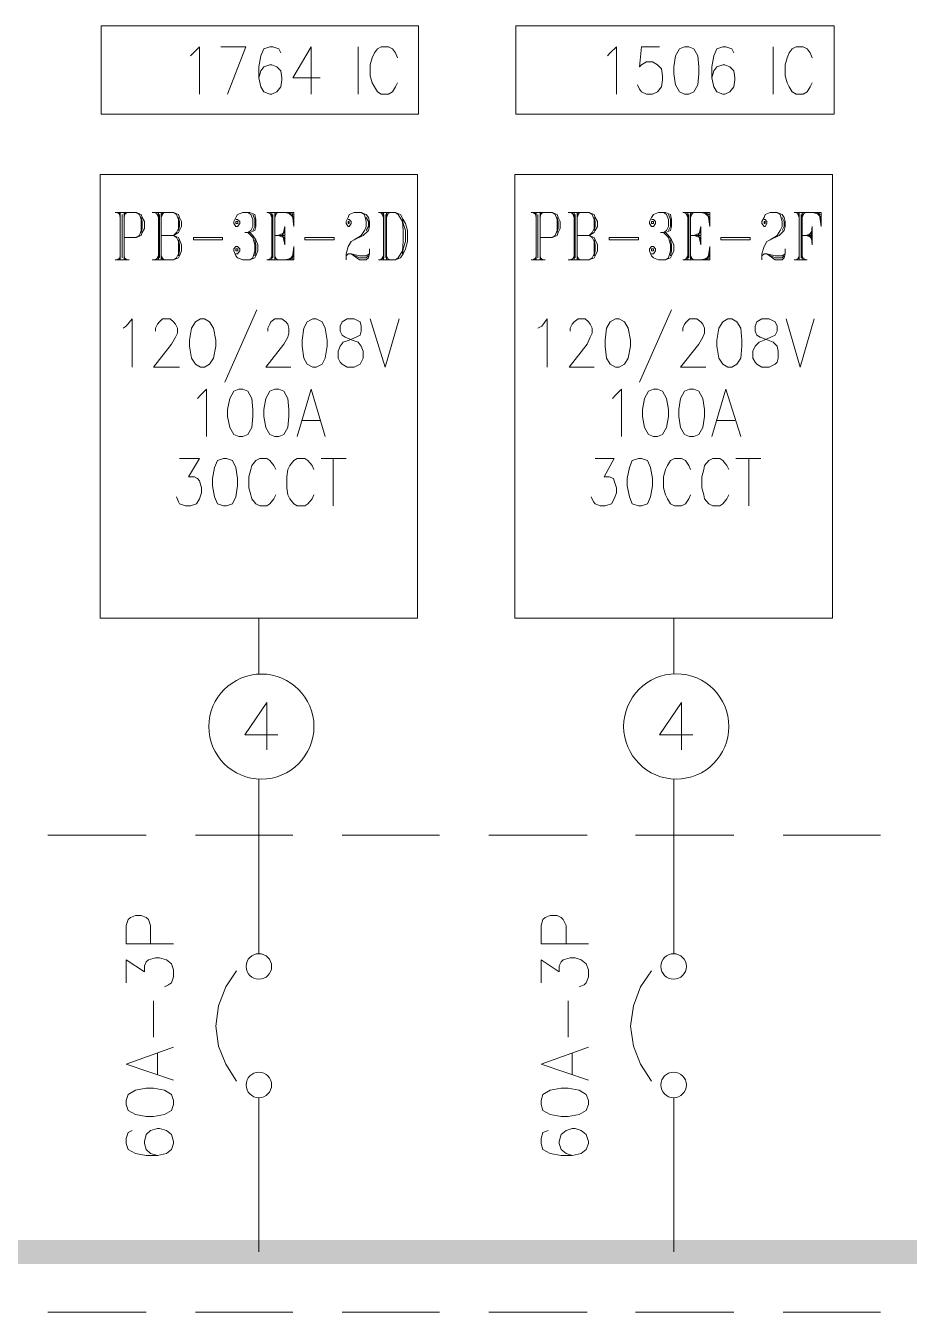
# Model space of a CAD drawing. Header units: inches. Extents: x 0.9 to 46, y 0.8 to 32.4.
# Drawn here: x 32.674 to 34.14, y 17.98 to 20.115 of the extents above; entities that cross this region are included whole.
import ezdxf

# ---------------------------------------------------------------- set-up
doc = ezdxf.new("R2010")
doc.units = ezdxf.units.IN
doc.header["$MEASUREMENT"] = 0
doc.layers.add('PDF_Geometry', color=7, linetype='Continuous')
doc.layers.add('PDF_Solid Fills', color=7, linetype='Continuous')

msp = doc.modelspace()

# ---------------------------------------------------------------- linework, layer by layer
at = {"layer": 'PDF_Geometry', "lineweight": 9}
for points in [[(32.7994, 20.1146), (33.3261, 20.1146), (33.3261, 19.968), (32.7994, 19.968)], [(33.4876, 20.1146), (34.0159, 20.1146), (34.0159, 19.968), (33.4876, 19.968)], [(33.7677, 20.0796), (33.7594, 20.0763), (33.7527, 20.0646), (33.7495, 20.0463), (33.7495, 20.0346), (33.7527, 20.0163), (33.7594, 20.0047), (33.7677, 20.0013), (33.7744, 20.0013), (33.7827, 20.0047), (33.7894, 20.0163), (33.791, 20.0346), (33.791, 20.0463), (33.7894, 20.0646), (33.7827, 20.0763), (33.7744, 20.0796)], [(32.7978, 19.868), (32.7978, 19.1313), (33.3242, 19.1313), (33.3242, 19.868)], [(33.486, 19.868), (33.486, 19.1313), (34.0128, 19.1313), (34.0128, 19.868)], [(33.0227, 19.7863), (33.0261, 19.7863), (33.0261, 19.7897), (33.0227, 19.7897)], [(33.1044, 19.7513), (33.1012, 19.7663), (33.1044, 19.7813)], [(33.2094, 19.7863), (33.211, 19.7863), (33.211, 19.7897), (33.2094, 19.7897)], [(33.7128, 19.7863), (33.7162, 19.7863), (33.7162, 19.7897), (33.7128, 19.7897)], [(33.7945, 19.7513), (33.791, 19.7663), (33.7945, 19.7813)], [(33.8995, 19.7863), (33.9012, 19.7863), (33.9012, 19.7897), (33.8995, 19.7897)], [(33.9793, 19.7513), (33.9777, 19.7663), (33.9793, 19.7813)], [(33.001, 19.7596), (32.9528, 19.7596), (32.9528, 19.763), (33.001, 19.763)], [(33.1861, 19.7596), (33.1376, 19.7596), (33.1376, 19.763), (33.1861, 19.763)], [(33.6911, 19.7596), (33.6427, 19.7596), (33.6427, 19.763), (33.6911, 19.763)], [(33.8762, 19.7596), (33.8277, 19.7596), (33.8277, 19.763), (33.8762, 19.763)], [(33.0227, 19.7413), (33.0261, 19.7413), (33.0261, 19.7446), (33.0227, 19.7446)], [(33.7128, 19.7413), (33.7162, 19.7413), (33.7162, 19.7446), (33.7128, 19.7446)], [(32.9643, 19.628), (32.956, 19.623), (32.9493, 19.613), (32.9461, 19.593), (32.9461, 19.583), (32.9493, 19.563), (32.956, 19.553), (32.9643, 19.548), (32.971, 19.548), (32.9793, 19.553), (32.986, 19.563), (32.9895, 19.583), (32.9895, 19.593), (32.986, 19.613), (32.9793, 19.623), (32.971, 19.628)], [(33.151, 19.628), (33.1411, 19.623), (33.136, 19.613), (33.1328, 19.593), (33.1328, 19.583), (33.136, 19.563), (33.1411, 19.553), (33.151, 19.548), (33.1561, 19.548), (33.166, 19.553), (33.1711, 19.563), (33.1743, 19.583), (33.1743, 19.593), (33.1711, 19.613), (33.166, 19.623), (33.1561, 19.628)], [(33.2078, 19.628), (33.1995, 19.623), (33.196, 19.6163), (33.196, 19.608), (33.1995, 19.6013), (33.2043, 19.598), (33.2161, 19.593), (33.226, 19.5897), (33.2311, 19.583), (33.2343, 19.5747), (33.2343, 19.563), (33.2311, 19.5563), (33.2295, 19.553), (33.2193, 19.548), (33.2078, 19.548), (33.1995, 19.553), (33.196, 19.5563), (33.1928, 19.563), (33.1928, 19.5747), (33.196, 19.583), (33.2011, 19.5897), (33.211, 19.593), (33.2228, 19.598), (33.2295, 19.6013), (33.2311, 19.608), (33.2311, 19.6163), (33.2295, 19.623), (33.2193, 19.628)], [(33.6529, 19.628), (33.6442, 19.623), (33.6379, 19.613), (33.6359, 19.593), (33.6359, 19.583), (33.6379, 19.563), (33.6442, 19.553), (33.6529, 19.548), (33.6592, 19.548), (33.6679, 19.553), (33.6742, 19.563), (33.6777, 19.583), (33.6777, 19.593), (33.6742, 19.613), (33.6679, 19.623), (33.6592, 19.628)], [(33.8395, 19.628), (33.8309, 19.623), (33.8245, 19.613), (33.821, 19.593), (33.821, 19.583), (33.8245, 19.563), (33.8309, 19.553), (33.8395, 19.548), (33.8459, 19.548), (33.8545, 19.553), (33.8612, 19.563), (33.8628, 19.583), (33.8628, 19.593), (33.8612, 19.613), (33.8545, 19.623), (33.8459, 19.628)], [(33.896, 19.628), (33.8877, 19.623), (33.8845, 19.6163), (33.8845, 19.608), (33.8877, 19.6013), (33.8928, 19.598), (33.9062, 19.593), (33.9145, 19.5897), (33.9212, 19.583), (33.9228, 19.5747), (33.9228, 19.563), (33.9212, 19.5563), (33.9177, 19.553), (33.9078, 19.548), (33.896, 19.548), (33.8877, 19.553), (33.8845, 19.5563), (33.881, 19.563), (33.881, 19.5747), (33.8845, 19.583), (33.8912, 19.5897), (33.8995, 19.593), (33.911, 19.598), (33.9177, 19.6013), (33.9212, 19.608), (33.9212, 19.6163), (33.9177, 19.623), (33.9078, 19.628)], [(33.0278, 19.5113), (33.0195, 19.508), (33.0128, 19.4963), (33.0093, 19.478), (33.0093, 19.4663), (33.0128, 19.448), (33.0195, 19.4363), (33.0278, 19.433), (33.0345, 19.433), (33.0428, 19.4363), (33.0495, 19.448), (33.0511, 19.4663), (33.0511, 19.478), (33.0495, 19.4963), (33.0428, 19.508), (33.0345, 19.5113)], [(33.0878, 19.5113), (33.0795, 19.508), (33.0728, 19.4963), (33.0693, 19.478), (33.0693, 19.4663), (33.0728, 19.448), (33.0795, 19.4363), (33.0878, 19.433), (33.0945, 19.433), (33.1028, 19.4363), (33.1095, 19.448), (33.1111, 19.4663), (33.1111, 19.478), (33.1095, 19.4963), (33.1028, 19.508), (33.0945, 19.5113)], [(33.716, 19.5113), (33.7077, 19.508), (33.701, 19.4963), (33.6978, 19.478), (33.6978, 19.4663), (33.701, 19.448), (33.7077, 19.4363), (33.716, 19.433), (33.7227, 19.433), (33.731, 19.4363), (33.7377, 19.448), (33.7409, 19.4663), (33.7409, 19.478), (33.7377, 19.4963), (33.731, 19.508), (33.7227, 19.5113)], [(33.776, 19.5113), (33.7677, 19.508), (33.761, 19.4963), (33.7578, 19.478), (33.7578, 19.4663), (33.761, 19.448), (33.7677, 19.4363), (33.776, 19.433), (33.7827, 19.433), (33.791, 19.4363), (33.7977, 19.448), (33.8009, 19.4663), (33.8009, 19.478), (33.7977, 19.4963), (33.791, 19.508), (33.7827, 19.5113)], [(33.0026, 19.3963), (32.9927, 19.393), (32.9876, 19.3813), (32.9844, 19.363), (32.9844, 19.3513), (32.9876, 19.333), (32.9927, 19.3213), (33.0026, 19.318), (33.0077, 19.318), (33.0176, 19.3213), (33.0227, 19.333), (33.0259, 19.3513), (33.0259, 19.363), (33.0227, 19.3813), (33.0176, 19.393), (33.0077, 19.3963)], [(33.6911, 19.3963), (33.6809, 19.393), (33.6762, 19.3813), (33.6726, 19.363), (33.6726, 19.3513), (33.6762, 19.333), (33.6809, 19.3213), (33.6911, 19.318), (33.6959, 19.318), (33.7061, 19.3213), (33.7109, 19.333), (33.7144, 19.3513), (33.7144, 19.363), (33.7109, 19.3813), (33.7061, 19.393), (33.6959, 19.3963)], [(32.8412, 18.3247), (32.8444, 18.3147), (32.8562, 18.308), (32.8744, 18.3047), (32.8862, 18.3047), (32.9044, 18.308), (32.9162, 18.3147), (32.9193, 18.3247), (32.9193, 18.3313), (32.9162, 18.3413), (32.9044, 18.348), (32.8862, 18.3513), (32.8744, 18.3513), (32.8562, 18.348), (32.8444, 18.3413), (32.8412, 18.3313)], [(33.5294, 18.3247), (33.5326, 18.3147), (33.5444, 18.308), (33.5626, 18.3047), (33.5744, 18.3047), (33.5929, 18.308), (33.6044, 18.3147), (33.6079, 18.3247), (33.6079, 18.3313), (33.6044, 18.3413), (33.5929, 18.348), (33.5744, 18.3513), (33.5626, 18.3513), (33.5444, 18.348), (33.5326, 18.3413), (33.5294, 18.3313)]]:
    msp.add_lwpolyline(points, close=True, dxfattribs=at)
for points in [[(32.9477, 20.0646), (32.9528, 20.0696), (32.9627, 20.0796), (32.9627, 20.0013)], [(33.0093, 20.0013), (33.0393, 20.0796), (32.9978, 20.0796)], [(33.0977, 20.0696), (33.0945, 20.0763), (33.0843, 20.0796), (33.0795, 20.0796), (33.0693, 20.0763), (33.0645, 20.0646), (33.061, 20.0463), (33.061, 20.028), (33.0645, 20.013), (33.0693, 20.0047), (33.0795, 20.0013), (33.0827, 20.0013), (33.091, 20.0047), (33.0977, 20.013), (33.0993, 20.0246), (33.0993, 20.028), (33.0977, 20.0396), (33.091, 20.0463), (33.0827, 20.0496), (33.0795, 20.0496), (33.0693, 20.0463), (33.0645, 20.0396), (33.061, 20.028)], [(33.1478, 20.0013), (33.1478, 20.0796), (33.1178, 20.028), (33.1628, 20.028)], [(33.226, 20.0796), (33.226, 20.0013)], [(33.2911, 20.0613), (33.2879, 20.0696), (33.2828, 20.0763), (33.2761, 20.0796), (33.2642, 20.0796), (33.2579, 20.0763), (33.2528, 20.0696), (33.2493, 20.0613), (33.2461, 20.0496), (33.2461, 20.0313), (33.2493, 20.0196), (33.2528, 20.013), (33.2579, 20.0047), (33.2642, 20.0013), (33.2761, 20.0013), (33.2828, 20.0047), (33.2879, 20.013), (33.2911, 20.0196)], [(33.6395, 20.0646), (33.6442, 20.0696), (33.6545, 20.0796), (33.6545, 20.0013)], [(33.7259, 20.0796), (33.6959, 20.0796), (33.6927, 20.0463), (33.6959, 20.0496), (33.7045, 20.0546), (33.7144, 20.0546), (33.7227, 20.0496), (33.7294, 20.043), (33.731, 20.0313), (33.731, 20.0246), (33.7294, 20.013), (33.7227, 20.0047), (33.7144, 20.0013), (33.7045, 20.0013), (33.6959, 20.0047), (33.6927, 20.0096), (33.6892, 20.0163)], [(33.8494, 20.0696), (33.8459, 20.0763), (33.836, 20.0796), (33.8309, 20.0796), (33.821, 20.0763), (33.8159, 20.0646), (33.8127, 20.0463), (33.8127, 20.028), (33.8159, 20.013), (33.821, 20.0047), (33.8309, 20.0013), (33.8344, 20.0013), (33.8427, 20.0047), (33.8494, 20.013), (33.851, 20.0246), (33.851, 20.028), (33.8494, 20.0396), (33.8427, 20.0463), (33.8344, 20.0496), (33.8309, 20.0496), (33.821, 20.0463), (33.8159, 20.0396), (33.8127, 20.028)], [(33.9145, 20.0796), (33.9145, 20.0013)], [(33.9793, 20.0613), (33.9761, 20.0696), (33.971, 20.0763), (33.9643, 20.0796), (33.9528, 20.0796), (33.9461, 20.0763), (33.941, 20.0696), (33.9378, 20.0613), (33.9343, 20.0496), (33.9343, 20.0313), (33.9378, 20.0196), (33.941, 20.013), (33.9461, 20.0047), (33.9528, 20.0013), (33.9643, 20.0013), (33.971, 20.0047), (33.9761, 20.013), (33.9793, 20.0196)], [(32.8227, 19.8046), (32.8578, 19.8046), (32.8661, 19.8013), (32.8677, 19.7963), (32.8712, 19.7896), (32.8712, 19.778), (32.8677, 19.7713), (32.8661, 19.7663), (32.8578, 19.763), (32.8377, 19.763)], [(32.8262, 19.8046), (32.831, 19.8013)], [(32.8294, 19.8046), (32.831, 19.7963)], [(32.831, 19.8046), (32.831, 19.7263)], [(32.8345, 19.8013), (32.8345, 19.7296)], [(32.8377, 19.8046), (32.8377, 19.7263)], [(32.8393, 19.8046), (32.8377, 19.7963)], [(32.8428, 19.8046), (32.8377, 19.8013)], [(32.8578, 19.8046), (32.8629, 19.8013), (32.8661, 19.793), (32.8661, 19.7746), (32.8629, 19.7663), (32.8578, 19.763)], [(32.8661, 19.7963), (32.8677, 19.7896), (32.8677, 19.778), (32.8661, 19.7713)], [(32.8843, 19.8046), (32.9193, 19.8046), (32.9276, 19.8013), (32.9296, 19.7963), (32.9327, 19.7896), (32.9327, 19.7813), (32.9296, 19.7746), (32.9276, 19.7713), (32.9193, 19.7663), (32.9276, 19.763), (32.9296, 19.7596), (32.9327, 19.7513), (32.9327, 19.7413), (32.9296, 19.733), (32.9276, 19.7296), (32.9193, 19.7263), (32.8843, 19.7263)], [(32.8878, 19.8046), (32.8945, 19.8013)], [(32.891, 19.8046), (32.8945, 19.7963)], [(32.8945, 19.8046), (32.8945, 19.7263)], [(32.8961, 19.8013), (32.8961, 19.7296)], [(32.8992, 19.8046), (32.8992, 19.7263)], [(32.9193, 19.8046), (32.9245, 19.8013), (32.9276, 19.793), (32.9276, 19.778), (32.9245, 19.7713), (32.9193, 19.7663), (32.8992, 19.7663)], [(32.9028, 19.8046), (32.8992, 19.7963)], [(32.9044, 19.8046), (32.8992, 19.8013)], [(32.9276, 19.7963), (32.9296, 19.7896), (32.9296, 19.7813), (32.9276, 19.7746)], [(33.0227, 19.793), (33.0259, 19.793), (33.0294, 19.7896), (33.0294, 19.7863), (33.0259, 19.7813), (33.0227, 19.7813), (33.0195, 19.7863), (33.0195, 19.7896), (33.0227, 19.7963), (33.0259, 19.8013), (33.0345, 19.8046), (33.046, 19.8046), (33.0543, 19.8013), (33.0562, 19.793), (33.0562, 19.7813), (33.0543, 19.7746), (33.046, 19.7713)], [(33.0428, 19.8046), (33.0476, 19.8013), (33.0511, 19.793), (33.0511, 19.7813), (33.0476, 19.7746), (33.0428, 19.7713), (33.0476, 19.7663), (33.0511, 19.763), (33.0543, 19.7513), (33.0543, 19.7413), (33.0511, 19.7296), (33.046, 19.7263)], [(33.0511, 19.8013), (33.0543, 19.793), (33.0543, 19.7813), (33.0511, 19.7746)], [(33.0744, 19.8046), (33.1194, 19.8046), (33.1194, 19.7813), (33.1162, 19.8046)], [(33.076, 19.8046), (33.0827, 19.8013)], [(33.0795, 19.8046), (33.0827, 19.7963)], [(33.0827, 19.8046), (33.0827, 19.7263)], [(33.0843, 19.8013), (33.0843, 19.7296)], [(33.0878, 19.8046), (33.0878, 19.7263)], [(33.091, 19.8046), (33.0878, 19.7963)], [(33.0926, 19.8046), (33.0878, 19.8013)], [(33.1044, 19.8046), (33.1194, 19.8013)], [(33.1095, 19.8046), (33.1194, 19.7963)], [(33.1127, 19.8046), (33.1194, 19.793)], [(33.2094, 19.793), (33.211, 19.793), (33.2145, 19.7896), (33.2145, 19.7863), (33.211, 19.7813), (33.2094, 19.7813), (33.2062, 19.7863), (33.2062, 19.7896), (33.2094, 19.7963), (33.211, 19.8013), (33.2193, 19.8046), (33.2311, 19.8046), (33.2394, 19.8013), (33.2429, 19.7963), (33.2445, 19.7896), (33.2445, 19.7813), (33.2429, 19.7746), (33.2343, 19.7663), (33.2193, 19.7596), (33.2145, 19.7563), (33.2094, 19.748), (33.2062, 19.7363), (33.2062, 19.7263)], [(33.2311, 19.8046), (33.2362, 19.8013), (33.2394, 19.7896), (33.2394, 19.7813), (33.2362, 19.7746), (33.2311, 19.7663), (33.2193, 19.7596)], [(33.2394, 19.7963), (33.2429, 19.7896), (33.2429, 19.7813), (33.2394, 19.7746)], [(33.2595, 19.8046), (33.2879, 19.8046), (33.2962, 19.8013), (33.3009, 19.793), (33.3045, 19.7863), (33.3076, 19.7746), (33.3076, 19.7563), (33.3045, 19.7446), (33.3009, 19.7363), (33.2962, 19.7296), (33.2879, 19.7263), (33.2595, 19.7263)], [(33.2627, 19.8046), (33.2678, 19.8013)], [(33.2642, 19.8046), (33.2678, 19.7963)], [(33.2678, 19.8046), (33.2678, 19.7263)], [(33.271, 19.8013), (33.271, 19.7296)], [(33.2729, 19.8046), (33.2729, 19.7263)], [(33.2761, 19.8046), (33.2729, 19.7963)], [(33.2792, 19.8046), (33.2729, 19.8013)], [(33.2879, 19.8046), (33.2926, 19.8013), (33.2993, 19.7896), (33.3009, 19.7746), (33.3009, 19.7563), (33.2993, 19.7413), (33.2926, 19.7296), (33.2879, 19.7263)], [(33.2993, 19.793), (33.3009, 19.7863), (33.3045, 19.7746), (33.3045, 19.7563), (33.3009, 19.7446), (33.2993, 19.7363)], [(33.5128, 19.8046), (33.5476, 19.8046), (33.5562, 19.8013), (33.5578, 19.7963), (33.561, 19.7896), (33.561, 19.778), (33.5578, 19.7713), (33.5562, 19.7663), (33.5476, 19.763), (33.5278, 19.763)], [(33.516, 19.8046), (33.5211, 19.8013)], [(33.5195, 19.8046), (33.5211, 19.7963)], [(33.5211, 19.8046), (33.5211, 19.7263)], [(33.5243, 19.8013), (33.5243, 19.7296)], [(33.5278, 19.8046), (33.5278, 19.7263)], [(33.5294, 19.8046), (33.5278, 19.7963)], [(33.5326, 19.8046), (33.5278, 19.8013)], [(33.5476, 19.8046), (33.5527, 19.8013), (33.5562, 19.793), (33.5562, 19.7746), (33.5527, 19.7663), (33.5476, 19.763)], [(33.5562, 19.7963), (33.5578, 19.7896), (33.5578, 19.778), (33.5562, 19.7713)], [(33.5744, 19.8046), (33.6095, 19.8046), (33.6178, 19.8013), (33.6194, 19.7963), (33.6229, 19.7896), (33.6229, 19.7813), (33.6194, 19.7746), (33.6178, 19.7713), (33.6095, 19.7663), (33.6178, 19.763), (33.6194, 19.7596), (33.6229, 19.7513), (33.6229, 19.7413), (33.6194, 19.733), (33.6178, 19.7296), (33.6095, 19.7263), (33.5744, 19.7263)], [(33.5779, 19.8046), (33.5843, 19.8013)], [(33.5811, 19.8046), (33.5843, 19.7963)], [(33.5843, 19.8046), (33.5843, 19.7263)], [(33.5862, 19.8013), (33.5862, 19.7296)], [(33.5894, 19.8046), (33.5894, 19.7263)], [(33.6095, 19.8046), (33.6143, 19.8013), (33.6178, 19.793), (33.6178, 19.778), (33.6143, 19.7713), (33.6095, 19.7663), (33.5894, 19.7663)], [(33.5929, 19.8046), (33.5894, 19.7963)], [(33.5945, 19.8046), (33.5894, 19.8013)], [(33.6178, 19.7963), (33.6194, 19.7896), (33.6194, 19.7813), (33.6178, 19.7746)], [(33.7128, 19.793), (33.716, 19.793), (33.7192, 19.7896), (33.7192, 19.7863), (33.716, 19.7813), (33.7128, 19.7813), (33.7093, 19.7863), (33.7093, 19.7896), (33.7128, 19.7963), (33.716, 19.8013), (33.7243, 19.8046), (33.7361, 19.8046), (33.7444, 19.8013), (33.746, 19.793), (33.746, 19.7813), (33.7444, 19.7746), (33.7361, 19.7713)], [(33.7326, 19.8046), (33.7377, 19.8013), (33.7409, 19.793), (33.7409, 19.7813), (33.7377, 19.7746), (33.7326, 19.7713), (33.7377, 19.7663), (33.7409, 19.763), (33.7444, 19.7513), (33.7444, 19.7413), (33.7409, 19.7296), (33.7361, 19.7263)], [(33.7409, 19.8013), (33.7444, 19.793), (33.7444, 19.7813), (33.7409, 19.7746)], [(33.7645, 19.8046), (33.8095, 19.8046), (33.8095, 19.7813), (33.806, 19.8046)], [(33.7661, 19.8046), (33.7728, 19.8013)], [(33.7693, 19.8046), (33.7728, 19.7963)], [(33.7728, 19.8046), (33.7728, 19.7263)], [(33.7744, 19.8013), (33.7744, 19.7296)], [(33.7776, 19.8046), (33.7776, 19.7263)], [(33.7811, 19.8046), (33.7776, 19.7963)], [(33.7827, 19.8046), (33.7776, 19.8013)], [(33.7945, 19.8046), (33.8095, 19.8013)], [(33.7993, 19.8046), (33.8095, 19.7963)], [(33.8028, 19.8046), (33.8095, 19.793)], [(33.8995, 19.793), (33.9011, 19.793), (33.9043, 19.7896), (33.9043, 19.7863), (33.9011, 19.7813), (33.8995, 19.7813), (33.896, 19.7863), (33.896, 19.7896), (33.8995, 19.7963), (33.9011, 19.8013), (33.9094, 19.8046), (33.9212, 19.8046), (33.9295, 19.8013), (33.9327, 19.7963), (33.9343, 19.7896), (33.9343, 19.7813), (33.9327, 19.7746), (33.9244, 19.7663), (33.9094, 19.7596), (33.9043, 19.7563), (33.8995, 19.748), (33.896, 19.7363), (33.896, 19.7263)], [(33.9212, 19.8046), (33.926, 19.8013), (33.9295, 19.7896), (33.9295, 19.7813), (33.926, 19.7746), (33.9212, 19.7663), (33.9094, 19.7596)], [(33.9295, 19.7963), (33.9327, 19.7896), (33.9327, 19.7813), (33.9295, 19.7746)], [(33.9493, 19.8046), (33.9943, 19.8046), (33.9943, 19.7813), (33.9911, 19.8046)], [(33.9528, 19.8046), (33.9576, 19.8013)], [(33.9544, 19.8046), (33.9576, 19.7963)], [(33.9576, 19.8046), (33.9576, 19.7263)], [(33.9611, 19.8013), (33.9611, 19.7296)], [(33.9627, 19.8046), (33.9627, 19.7263)], [(33.9662, 19.8046), (33.9627, 19.7963)], [(33.9694, 19.8046), (33.9627, 19.8013)], [(33.9793, 19.8046), (33.9943, 19.8013)], [(33.986, 19.8046), (33.9943, 19.7963)], [(33.9895, 19.8046), (33.9943, 19.793)], [(33.0377, 19.7713), (33.046, 19.7713), (33.0511, 19.7663), (33.0562, 19.7596), (33.0594, 19.7513), (33.0594, 19.7413), (33.0562, 19.733), (33.0543, 19.7296), (33.046, 19.7263), (33.0345, 19.7263), (33.0259, 19.7296), (33.0227, 19.733), (33.0195, 19.7413), (33.0195, 19.7446), (33.0227, 19.748), (33.0259, 19.748), (33.0294, 19.7446), (33.0294, 19.7413), (33.0259, 19.7363), (33.0227, 19.7363)], [(33.1044, 19.7713), (33.0926, 19.7663), (33.1044, 19.763)], [(33.1044, 19.7746), (33.0993, 19.7663), (33.1044, 19.7596)], [(33.7278, 19.7713), (33.7361, 19.7713), (33.7409, 19.7663), (33.746, 19.7596), (33.7495, 19.7513), (33.7495, 19.7413), (33.746, 19.733), (33.7444, 19.7296), (33.7361, 19.7263), (33.7243, 19.7263), (33.716, 19.7296), (33.7128, 19.733), (33.7093, 19.7413), (33.7093, 19.7446), (33.7128, 19.748), (33.716, 19.748), (33.7192, 19.7446), (33.7192, 19.7413), (33.716, 19.7363), (33.7128, 19.7363)], [(33.7945, 19.7713), (33.7827, 19.7663), (33.7945, 19.763)], [(33.7945, 19.7746), (33.7894, 19.7663), (33.7945, 19.7596)], [(33.9793, 19.7713), (33.9694, 19.7663), (33.9793, 19.763)], [(33.9793, 19.7746), (33.9745, 19.7663), (33.9793, 19.7596)], [(32.9193, 19.7663), (32.9245, 19.763), (32.9276, 19.7563), (32.9276, 19.7363), (32.9245, 19.7296), (32.9193, 19.7263)], [(32.9276, 19.7596), (32.9296, 19.7513), (32.9296, 19.7413), (32.9276, 19.733)], [(33.0543, 19.7596), (33.0562, 19.7513), (33.0562, 19.7413), (33.0543, 19.733)], [(33.0878, 19.7663), (33.1044, 19.7663)], [(33.6095, 19.7663), (33.6143, 19.763), (33.6178, 19.7563), (33.6178, 19.7363), (33.6143, 19.7296), (33.6095, 19.7263)], [(33.6178, 19.7596), (33.6194, 19.7513), (33.6194, 19.7413), (33.6178, 19.733)], [(33.7444, 19.7596), (33.746, 19.7513), (33.746, 19.7413), (33.7444, 19.733)], [(33.7776, 19.7663), (33.7945, 19.7663)], [(33.9627, 19.7663), (33.9793, 19.7663)], [(32.831, 19.7296), (32.8262, 19.7263)], [(32.831, 19.733), (32.8294, 19.7263)], [(32.8377, 19.733), (32.8393, 19.7263)], [(32.8377, 19.7296), (32.8428, 19.7263)], [(32.8945, 19.7296), (32.8878, 19.7263)], [(32.8945, 19.733), (32.891, 19.7263)], [(32.8992, 19.733), (32.9028, 19.7263)], [(32.8992, 19.7296), (32.9044, 19.7263)], [(33.0744, 19.7263), (33.1194, 19.7263), (33.1194, 19.748), (33.1162, 19.7263)], [(33.0827, 19.7296), (33.076, 19.7263)], [(33.0827, 19.733), (33.0795, 19.7263)], [(33.0878, 19.733), (33.091, 19.7263)], [(33.0878, 19.7296), (33.0926, 19.7263)], [(33.1044, 19.7263), (33.1194, 19.7296)], [(33.1095, 19.7263), (33.1194, 19.733)], [(33.1127, 19.7263), (33.1194, 19.7363)], [(33.2062, 19.733), (33.2094, 19.7363), (33.2145, 19.7363), (33.2279, 19.733), (33.2394, 19.733), (33.2445, 19.7363)], [(33.2445, 19.7446), (33.2445, 19.7363), (33.2429, 19.7296), (33.2394, 19.7263), (33.2279, 19.7263), (33.2145, 19.7363), (33.2279, 19.7296), (33.2394, 19.7296), (33.2429, 19.733)], [(33.2678, 19.7296), (33.2627, 19.7263)], [(33.2678, 19.733), (33.2642, 19.7263)], [(33.2729, 19.733), (33.2761, 19.7263)], [(33.2729, 19.7296), (33.2792, 19.7263)], [(33.5211, 19.7296), (33.516, 19.7263)], [(33.5211, 19.733), (33.5195, 19.7263)], [(33.5278, 19.733), (33.5294, 19.7263)], [(33.5278, 19.7296), (33.5326, 19.7263)], [(33.5843, 19.7296), (33.5779, 19.7263)], [(33.5843, 19.733), (33.5811, 19.7263)], [(33.5894, 19.733), (33.5929, 19.7263)], [(33.5894, 19.7296), (33.5945, 19.7263)], [(33.7645, 19.7263), (33.8095, 19.7263), (33.8095, 19.748), (33.806, 19.7263)], [(33.7728, 19.7296), (33.7661, 19.7263)], [(33.7728, 19.733), (33.7693, 19.7263)], [(33.7776, 19.733), (33.7811, 19.7263)], [(33.7776, 19.7296), (33.7827, 19.7263)], [(33.7945, 19.7263), (33.8095, 19.7296)], [(33.7993, 19.7263), (33.8095, 19.733)], [(33.8028, 19.7263), (33.8095, 19.7363)], [(33.896, 19.733), (33.8995, 19.7363), (33.9043, 19.7363), (33.9177, 19.733), (33.9295, 19.733), (33.9343, 19.7363)], [(33.9343, 19.7446), (33.9343, 19.7363), (33.9327, 19.7296), (33.9295, 19.7263), (33.9177, 19.7263), (33.9043, 19.7363), (33.9177, 19.7296), (33.9295, 19.7296), (33.9327, 19.733)], [(33.9576, 19.7296), (33.9528, 19.7263)], [(33.9576, 19.733), (33.9544, 19.7263)], [(33.9627, 19.733), (33.9662, 19.7263)], [(33.9627, 19.7296), (33.9694, 19.7263)], [(32.8227, 19.7263), (32.846, 19.7263)], [(33.5128, 19.7263), (33.5361, 19.7263)], [(33.9493, 19.7263), (33.971, 19.7263)], [(33.0578, 19.643), (33.0045, 19.523)], [(33.746, 19.643), (33.6927, 19.523)], [(32.8361, 19.613), (32.8412, 19.6163), (32.8511, 19.628), (32.8511, 19.548)], [(32.8894, 19.608), (32.8894, 19.613), (32.8929, 19.6196), (32.8961, 19.623), (32.9012, 19.628), (32.9142, 19.628), (32.9193, 19.623), (32.9229, 19.6196), (32.926, 19.613), (32.926, 19.6047), (32.9229, 19.598), (32.9162, 19.5863), (32.8862, 19.548), (32.9296, 19.548)], [(33.076, 19.608), (33.076, 19.613), (33.0795, 19.6196), (33.0811, 19.623), (33.0878, 19.628), (33.0993, 19.628), (33.106, 19.623), (33.1095, 19.6196), (33.1111, 19.613), (33.1111, 19.6047), (33.1095, 19.598), (33.1028, 19.5863), (33.0728, 19.548), (33.1143, 19.548)], [(33.2461, 19.628), (33.271, 19.548), (33.2942, 19.628)], [(33.5243, 19.613), (33.531, 19.6163), (33.5393, 19.628), (33.5393, 19.548)], [(33.5779, 19.608), (33.5779, 19.613), (33.5811, 19.6196), (33.5843, 19.623), (33.591, 19.628), (33.6028, 19.628), (33.6079, 19.623), (33.6111, 19.6196), (33.6143, 19.613), (33.6143, 19.6047), (33.6111, 19.598), (33.606, 19.5863), (33.576, 19.548), (33.6178, 19.548)], [(33.7645, 19.608), (33.7645, 19.613), (33.7677, 19.6196), (33.7709, 19.623), (33.776, 19.628), (33.7878, 19.628), (33.7945, 19.623), (33.7977, 19.6196), (33.8009, 19.613), (33.8009, 19.6047), (33.7977, 19.598), (33.791, 19.5863), (33.761, 19.548), (33.8028, 19.548)], [(33.9362, 19.628), (33.9595, 19.548), (33.9828, 19.628)], [(32.9595, 19.4963), (32.9643, 19.5013), (32.9745, 19.5113), (32.9745, 19.433)], [(33.1245, 19.433), (33.1478, 19.5113), (33.1711, 19.433)], [(33.6478, 19.4963), (33.6529, 19.5013), (33.6628, 19.5113), (33.6628, 19.433)], [(33.8127, 19.433), (33.836, 19.5113), (33.8612, 19.433)], [(33.1328, 19.4596), (33.1628, 19.4596)], [(33.821, 19.4596), (33.851, 19.4596)], [(32.9296, 19.3963), (32.9627, 19.3963), (32.9446, 19.3663), (32.9544, 19.3663), (32.9595, 19.363), (32.9627, 19.3596), (32.9659, 19.348), (32.9659, 19.3396), (32.9627, 19.3297), (32.9576, 19.3213), (32.9477, 19.318), (32.9394, 19.318), (32.9296, 19.3213), (32.9276, 19.3246), (32.9245, 19.333)], [(33.0894, 19.378), (33.0862, 19.3847), (33.0795, 19.393), (33.0744, 19.3963), (33.0626, 19.3963), (33.0562, 19.393), (33.0495, 19.3847), (33.0476, 19.378), (33.0444, 19.3663), (33.0444, 19.348), (33.0476, 19.3363), (33.0495, 19.3297), (33.0562, 19.3213), (33.0626, 19.318), (33.0744, 19.318), (33.0795, 19.3213), (33.0862, 19.3297), (33.0894, 19.3363)], [(33.1526, 19.378), (33.1494, 19.3847), (33.1427, 19.393), (33.1376, 19.3963), (33.1245, 19.3963), (33.1194, 19.393), (33.1127, 19.3847), (33.1095, 19.378), (33.1076, 19.3663), (33.1076, 19.348), (33.1095, 19.3363), (33.1127, 19.3297), (33.1194, 19.3213), (33.1245, 19.318), (33.1376, 19.318), (33.1427, 19.3213), (33.1494, 19.3297), (33.1526, 19.3363)], [(33.1644, 19.3963), (33.2062, 19.3963)], [(33.1845, 19.3963), (33.1845, 19.318)], [(33.6194, 19.3963), (33.6509, 19.3963), (33.6344, 19.3663), (33.6427, 19.3663), (33.6494, 19.363), (33.6509, 19.3596), (33.6545, 19.348), (33.6545, 19.3396), (33.6509, 19.3297), (33.6462, 19.3213), (33.6359, 19.318), (33.6277, 19.318), (33.6194, 19.3213), (33.6162, 19.3246), (33.6127, 19.333)], [(33.7776, 19.378), (33.7744, 19.3847), (33.7693, 19.393), (33.7626, 19.3963), (33.7511, 19.3963), (33.7444, 19.393), (33.7393, 19.3847), (33.7361, 19.378), (33.7326, 19.3663), (33.7326, 19.348), (33.7361, 19.3363), (33.7393, 19.3297), (33.7444, 19.3213), (33.7511, 19.318), (33.7626, 19.318), (33.7693, 19.3213), (33.7744, 19.3297), (33.7776, 19.3363)], [(33.8411, 19.378), (33.8376, 19.3847), (33.8309, 19.393), (33.8261, 19.3963), (33.8143, 19.3963), (33.8076, 19.393), (33.8009, 19.3847), (33.7993, 19.378), (33.7961, 19.3663), (33.7961, 19.348), (33.7993, 19.3363), (33.8009, 19.3297), (33.8076, 19.3213), (33.8143, 19.318), (33.8261, 19.318), (33.8309, 19.3213), (33.8376, 19.3297), (33.8411, 19.3363)], [(33.8526, 19.3963), (33.8944, 19.3963)], [(33.8743, 19.3963), (33.8743, 19.318)], [(33.061, 19.0397), (33.061, 19.1313)], [(33.7495, 19.0397), (33.7495, 19.1313)], [(33.0744, 18.913), (33.0744, 18.9913), (33.0377, 18.938), (33.0926, 18.938)], [(33.7626, 18.913), (33.7626, 18.9913), (33.7259, 18.938), (33.7811, 18.938)], [(33.061, 18.5747), (33.061, 18.8647)], [(33.7495, 18.5747), (33.7495, 18.8647)], [(32.711, 18.7713), (32.8744, 18.7713)], [(32.956, 18.7713), (33.1178, 18.7713)], [(33.1995, 18.7713), (33.3609, 18.7713)], [(33.4426, 18.7713), (33.606, 18.7713)], [(33.686, 18.7713), (33.8494, 18.7713)], [(33.9311, 18.7713), (34.0928, 18.7713)], [(32.9193, 18.5913), (32.8412, 18.5913), (32.8412, 18.6213), (32.8444, 18.6313), (32.8479, 18.6347), (32.8562, 18.638), (32.8661, 18.638), (32.8744, 18.6347), (32.8779, 18.6313), (32.8811, 18.6213), (32.8811, 18.5913)], [(33.6079, 18.5913), (33.5294, 18.5913), (33.5294, 18.6213), (33.5326, 18.6313), (33.5361, 18.6347), (33.5444, 18.638), (33.5562, 18.638), (33.5626, 18.6347), (33.5661, 18.6313), (33.5712, 18.6213), (33.5712, 18.5913)], [(32.8412, 18.5263), (32.8412, 18.5647), (32.8712, 18.5447), (32.8712, 18.5547), (32.8744, 18.5613), (32.8779, 18.5647), (32.8894, 18.568), (32.8961, 18.568), (32.9079, 18.5647), (32.9162, 18.558), (32.9193, 18.548), (32.9193, 18.5363), (32.9162, 18.5263), (32.9111, 18.523), (32.9044, 18.5197)], [(33.5294, 18.5263), (33.5294, 18.5647), (33.5594, 18.5447), (33.5594, 18.5547), (33.5626, 18.5613), (33.5661, 18.5647), (33.5779, 18.568), (33.5862, 18.568), (33.5961, 18.5647), (33.6044, 18.558), (33.6079, 18.548), (33.6079, 18.5363), (33.6044, 18.5263), (33.6012, 18.523), (33.5929, 18.5197)], [(33.0243, 18.5463), (33.0061, 18.5197), (32.9943, 18.488), (32.9895, 18.4547), (32.9943, 18.4213), (33.0061, 18.3913), (33.0243, 18.363)], [(33.7128, 18.5463), (33.6943, 18.5197), (33.6829, 18.488), (33.6777, 18.4547), (33.6829, 18.4213), (33.6943, 18.3913), (33.7128, 18.363)], [(32.8862, 18.4363), (32.8862, 18.4963)], [(33.5744, 18.4363), (33.5744, 18.4963)], [(32.9193, 18.3647), (32.8412, 18.3913), (32.9193, 18.4197)], [(32.8929, 18.3747), (32.8929, 18.4097)], [(33.6079, 18.3647), (33.5294, 18.3913), (33.6079, 18.4197)], [(33.5811, 18.3747), (33.5811, 18.4097)], [(33.061, 18.3347), (33.061, 18.0797)], [(33.7495, 18.3347), (33.7495, 18.0797)], [(32.8511, 18.2813), (32.8444, 18.278), (32.8412, 18.268), (32.8412, 18.2597), (32.8444, 18.2497), (32.8562, 18.243), (32.8744, 18.2397), (32.8929, 18.2397), (32.9079, 18.243), (32.9162, 18.2497), (32.9193, 18.2597), (32.9193, 18.263), (32.9162, 18.2747), (32.9079, 18.2813), (32.8961, 18.2846), (32.8929, 18.2846), (32.8811, 18.2813), (32.8744, 18.2747), (32.8712, 18.263), (32.8712, 18.2597), (32.8744, 18.2497), (32.8811, 18.243), (32.8929, 18.2397)], [(33.5412, 18.2813), (33.5326, 18.278), (33.5294, 18.268), (33.5294, 18.2597), (33.5326, 18.2497), (33.5444, 18.243), (33.5626, 18.2397), (33.5811, 18.2397), (33.5961, 18.243), (33.6044, 18.2497), (33.6079, 18.2597), (33.6079, 18.263), (33.6044, 18.2747), (33.5961, 18.2813), (33.5862, 18.2846), (33.5811, 18.2846), (33.5712, 18.2813), (33.5626, 18.2747), (33.5594, 18.263), (33.5594, 18.2597), (33.5626, 18.2497), (33.5712, 18.243), (33.5811, 18.2397)], [(32.8744, 17.9797), (32.711, 17.9797)], [(33.1178, 17.9797), (32.956, 17.9797)], [(33.3609, 17.9797), (33.1995, 17.9797)], [(33.606, 17.9797), (33.4426, 17.9797)], [(33.8494, 17.9797), (33.686, 17.9797)], [(34.0928, 17.9797), (33.9311, 17.9797)]]:
    msp.add_lwpolyline(points, dxfattribs=at)
for centre, radius in [((33.0654, 18.9516), 0.0872), ((33.7538, 18.9518), 0.0873), ((33.0612, 18.5535), 0.0212), ((33.7494, 18.5535), 0.0212), ((33.0612, 18.3569), 0.0212), ((33.7494, 18.3569), 0.0212)]:
    msp.add_circle(centre, radius, dxfattribs=at)
at = {"layer": 'PDF_Solid Fills', "color": 8, "lineweight": 9, "true_color": 0x808080, "transparency": 33554559}
for points in [[(38.2926, 18.0597), (38.2926, 18.0997), (29.2378, 18.0597)], [(38.2926, 18.0997), (29.2378, 18.0597), (29.2378, 18.0997)], [(41.7043, 18.0597), (41.7043, 18.0997), (30.6161, 18.0597)], [(41.7043, 18.0997), (30.6161, 18.0597), (30.6161, 18.0997)]]:
    msp.add_solid(points, dxfattribs=at)

doc.saveas('drawing.dxf')
